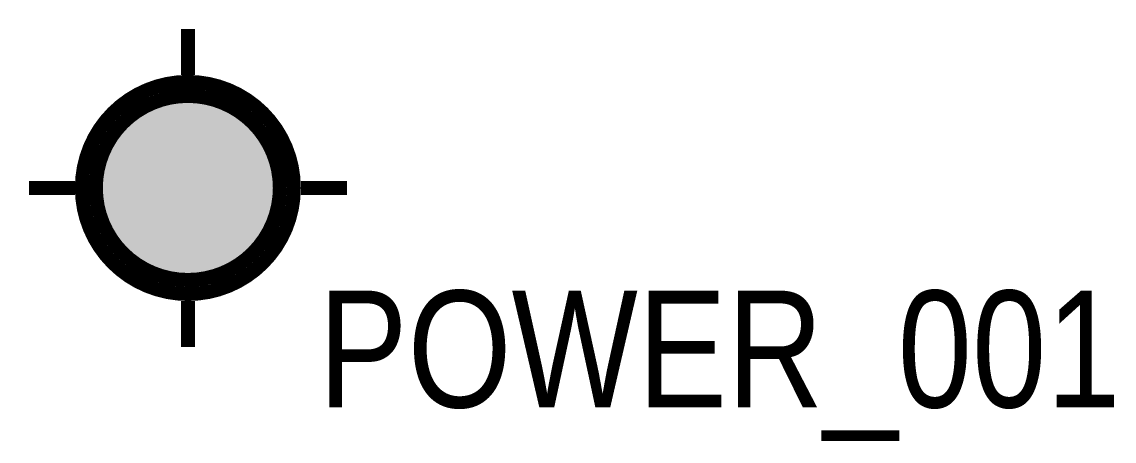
# Model space of a CAD drawing. Header units: inches. Extents: x -0.142 to 0.794, y -0.217 to 0.142.
import ezdxf

# ---------------------------------------------------------------- set-up
doc = ezdxf.new("R2010")
doc.units = ezdxf.units.IN
doc.header["$MEASUREMENT"] = 0
doc.styles.add('ANNO BOLD', font='swisscki.ttf')

# ---------------------------------------------------------------- blocks, each defined once
blk = doc.blocks.new('UTILITY-ELECTRIC-02')
at = {"true_color": 0xffffff}
h = blk.add_hatch(color=7, dxfattribs=at)
h.dxf.hatch_style = 1
h.paths.add_polyline_path([(0, 0), (0, 0.07285, 0.414214), (-0.07285, 0)])
at = {"true_color": 0x000000}
h = blk.add_hatch(color=18, dxfattribs=at)
h.dxf.hatch_style = 1
h.paths.add_polyline_path([(0, 0.07285), (0, 0), (0.07285, 0, 0.414214)])
h = blk.add_hatch(color=18, dxfattribs=at)
h.dxf.hatch_style = 1
h.paths.add_polyline_path([(0, 0), (-0.07285, 0, 0.414214), (0, -0.07285)])
at = {"true_color": 0xffffff}
h = blk.add_hatch(color=7, dxfattribs=at)
h.dxf.hatch_style = 1
h.paths.add_polyline_path([(0.07285, 0), (0, 0), (0, -0.07285, 0.414214)])
at = {"color": 20, "const_width": 0.012}
for points in [[(0, 0.13627), (0, 0.09685)], [(-0.13627, 0), (-0.09685, 0)], [(0.09685, 0), (0.13627, 0)], [(0, -0.09685), (0, -0.13627)]]:
    blk.add_lwpolyline(points, dxfattribs=at)
blk.add_lwpolyline([(-0.06424, 0.06424, 1), (0.06424, -0.06424, 1)], format="xyb", close=True, dxfattribs=at)
at = {"color": 7, "const_width": 0.012}
blk.add_lwpolyline([(-0.05575, 0.05575, 1), (0.05575, -0.05575, 1)], format="xyb", close=True, dxfattribs=at)

msp = doc.modelspace()

# ---------------------------------------------------------------- block references
at = {"color": 4}
msp.add_blockref('UTILITY-ELECTRIC-02', (0, 0), dxfattribs=at)

# ---------------------------------------------------------------- texts
at = {"style": 'ANNO BOLD'}
msp.add_attdef('POWER_001', (0.11195, -0.18802), '10A', height=0.1, dxfattribs=at)

doc.saveas('drawing.dxf')
